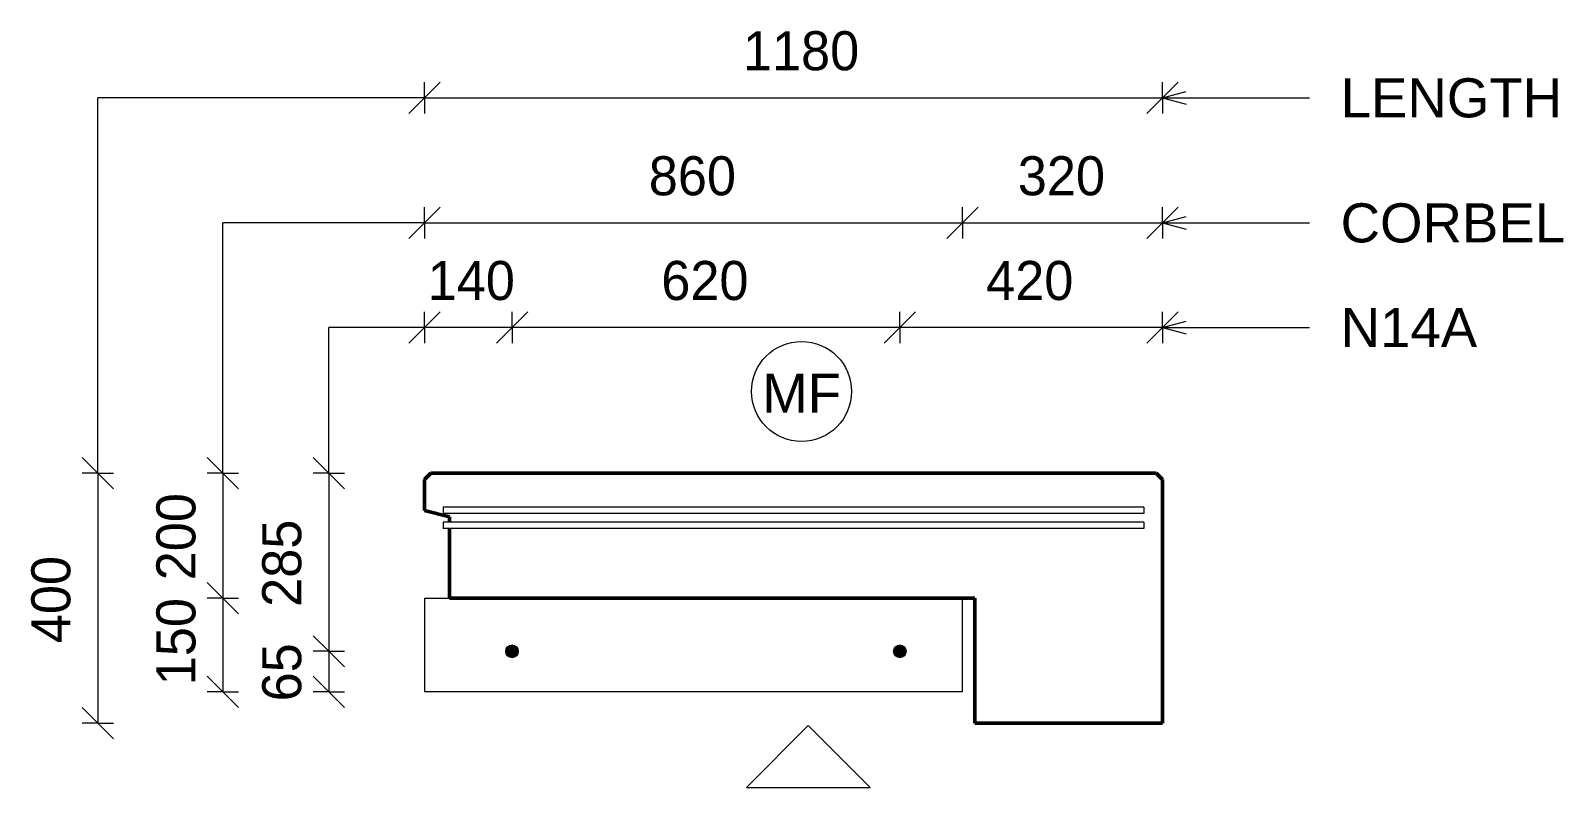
# Model space of a CAD drawing. Header units: millimetres. Extents: x -13820 to 6054, y -1835 to 21775.
# Drawn here: x -5567 to -3117, y 19962 to 21172 of the extents above; entities that cross this region are included whole.
import ezdxf

# ---------------------------------------------------------------- set-up
doc = ezdxf.new("R2010")
doc.units = ezdxf.units.MM
for name, color, linetype, lineweight in [('A-ANNO-DIMS', 211, 'Continuous', 9), ('A-ANNO-DIMS-25', 211, 'Continuous', 9), ('A-DETL-MBND', 5, 'Continuous', 18), ('A-WALL', 113, 'Continuous', 25), ('G-ANNO-TEXT', 231, 'Continuous', 9), ('S-BEAM', 12, 'Continuous', 18), ('S-RBAR', 171, 'Continuous', 18)]:
    doc.layers.add(name, color=color, linetype=linetype, lineweight=lineweight)
doc.styles.add('Arial', font='arial.ttf', dxfattribs={"height": 62.5})
doc.styles.add('Nirmala UI Semilight', font='NirmalaS.ttf', dxfattribs={"height": 62.5})
doc.dimstyles.new('Arrow_Filled_-_2_5_NI_UI', dxfattribs={"dimscale": 304.8, "dimtxt": 65.460247, "dimasz": 0.164042, "dimexe": 0.082021, "dimexo": 0.0625, "dimgap": 0.082021, "dimtad": 1, "dimdec": 4, "dimzin": 0, "dimdsep": 46, "dimtxsty": 'Nirmala UI Semilight', "dimblk1": 'OBLIQUE', "dimblk2": 'OBLIQUE', "dimsah": 1, "dimcen": 0.09, "dimazin": 0, "dimtfac": 1, "dimtdec": 4, "dimtix": 1, "dimtmove": 0, "dimatfit": 3, "dimfxl": 0.082021, "dimfxlon": 1, "dimtvp": 1, "dimtolj": 1, "dimtzin": 0, "dimarcsym": 2})

# ---------------------------------------------------------------- blocks, each defined once
blk = doc.blocks.new('DIMBLOCK59-Elevation Top Copy 1')
at = {"layer": 'A-ANNO-DIMS-25'}
for p, q in [((-4937.6, 20864.9), (-4912.6, 20889.9)), ((-4937.6, 20864.9), (-4937.6, 20889.9)), ((-4077.6, 20864.9), (-4052.6, 20889.9)), ((-4077.6, 20864.9), (-4077.6, 20889.9)), ((-4937.6, 20864.9), (-4962.6, 20839.9)), ((-4937.6, 20864.9), (-4077.6, 20864.9)), ((-4937.6, 20864.9), (-4937.6, 20839.9)), ((-4077.6, 20864.9), (-4102.6, 20839.9)), ((-4077.6, 20864.9), (-4077.6, 20839.9))]:
    blk.add_line(p, q, dxfattribs=at)
at = {"layer": 'A-ANNO-DIMS-25', "color": 0, "insert": (-4579, 20971.5), "char_height": 62.5, "width": 171.387, "attachment_point": 1, "line_spacing_factor": 1.142579, "style": 'Nirmala UI Semilight'}
blk.add_mtext('860', dxfattribs=at)
blk = doc.blocks.new('_Oblique')
at = {"color": 0, "linetype": 'ByBlock', "lineweight": -2}
blk.add_line((-0.5, -0.5), (0.5, 0.5), dxfattribs=at)
blk = doc.blocks.new('DIMBLOCK60-Elevation Top Copy 1')
at = {"layer": 'A-ANNO-DIMS-25'}
for p, q in [((-4077.6, 20864.9), (-4052.6, 20889.9)), ((-4077.6, 20864.9), (-4077.6, 20889.9)), ((-3757.6, 20864.9), (-3732.6, 20889.9)), ((-3757.6, 20864.9), (-3757.6, 20889.9)), ((-4077.6, 20864.9), (-4102.6, 20839.9)), ((-4077.6, 20864.9), (-3757.6, 20864.9)), ((-4077.6, 20864.9), (-4077.6, 20839.9)), ((-3757.6, 20864.9), (-3782.6, 20839.9)), ((-3757.6, 20864.9), (-3757.6, 20839.9))]:
    blk.add_line(p, q, dxfattribs=at)
at = {"layer": 'A-ANNO-DIMS-25', "color": 0, "insert": (-3989, 20971.5), "char_height": 62.5, "width": 171.387, "attachment_point": 1, "line_spacing_factor": 1.142579, "style": 'Nirmala UI Semilight'}
blk.add_mtext('320', dxfattribs=at)
blk = doc.blocks.new('DIMBLOCK61-Elevation Top Copy 1')
at = {"layer": 'A-ANNO-DIMS-25'}
for p, q in [((-5259.8, 20464.6), (-5284.8, 20489.6)), ((-5259.8, 20464.6), (-5284.8, 20464.6)), ((-5259.8, 20464.6), (-5259.8, 20264.6)), ((-5259.8, 20464.6), (-5234.8, 20439.6)), ((-5259.8, 20464.6), (-5234.8, 20464.6)), ((-5259.8, 20264.6), (-5284.8, 20289.6)), ((-5259.8, 20264.6), (-5284.8, 20264.6)), ((-5259.8, 20264.6), (-5234.8, 20239.6)), ((-5259.8, 20264.6), (-5234.8, 20264.6))]:
    blk.add_line(p, q, dxfattribs=at)
at = {"layer": 'A-ANNO-DIMS-25', "color": 0, "insert": (-5366.3, 20293.2), "char_height": 62.5, "width": 171.387, "attachment_point": 1, "rotation": 90, "line_spacing_factor": 1.142579, "style": 'Nirmala UI Semilight'}
blk.add_mtext('200', dxfattribs=at)
blk = doc.blocks.new('DIMBLOCK62-Elevation Top Copy 1')
at = {"layer": 'A-ANNO-DIMS-25'}
for p, q in [((-5259.8, 20264.6), (-5284.8, 20289.6)), ((-5259.8, 20264.6), (-5284.8, 20264.6)), ((-5259.8, 20264.6), (-5259.8, 20114.6)), ((-5259.8, 20264.6), (-5234.8, 20239.6)), ((-5259.8, 20264.6), (-5234.8, 20264.6)), ((-5259.8, 20114.6), (-5284.8, 20139.6)), ((-5259.8, 20114.6), (-5284.8, 20114.6)), ((-5259.8, 20114.6), (-5234.8, 20089.6)), ((-5259.8, 20114.6), (-5234.8, 20114.6))]:
    blk.add_line(p, q, dxfattribs=at)
at = {"layer": 'A-ANNO-DIMS-25', "color": 0, "insert": (-5366.3, 20125.3), "char_height": 62.5, "width": 154.248, "attachment_point": 1, "rotation": 90, "line_spacing_factor": 1.142579, "style": 'Nirmala UI Semilight'}
blk.add_mtext('150', dxfattribs=at)
blk = doc.blocks.new('DIMBLOCK63-Elevation Top Copy 1')
at = {"layer": 'A-ANNO-DIMS-25'}
for p, q in [((-4937.6, 21064.9), (-4912.6, 21089.9)), ((-4937.6, 21064.9), (-4937.6, 21089.9)), ((-3757.6, 21064.9), (-3732.6, 21089.9)), ((-3757.6, 21064.9), (-3757.6, 21089.9)), ((-4937.6, 21064.9), (-4962.6, 21039.9)), ((-4937.6, 21064.9), (-3757.6, 21064.9)), ((-4937.6, 21064.9), (-4937.6, 21039.9)), ((-3757.6, 21064.9), (-3782.6, 21039.9)), ((-3757.6, 21064.9), (-3757.6, 21039.9))]:
    blk.add_line(p, q, dxfattribs=at)
at = {"layer": 'A-ANNO-DIMS-25', "color": 0, "insert": (-4428.5, 21171.5), "char_height": 62.5, "width": 194.238, "attachment_point": 1, "line_spacing_factor": 1.142579, "style": 'Nirmala UI Semilight'}
blk.add_mtext('1180', dxfattribs=at)
blk = doc.blocks.new('DIMBLOCK64-Elevation Top Copy 1')
at = {"layer": 'A-ANNO-DIMS-25'}
for p, q in [((-5459.8, 20464.6), (-5484.8, 20489.6)), ((-5459.8, 20464.6), (-5484.8, 20464.6)), ((-5459.8, 20464.6), (-5459.8, 20064.6)), ((-5459.8, 20464.6), (-5434.8, 20439.6)), ((-5459.8, 20464.6), (-5434.8, 20464.6)), ((-5459.8, 20064.6), (-5484.8, 20089.6)), ((-5459.8, 20064.6), (-5484.8, 20064.6)), ((-5459.8, 20064.6), (-5434.8, 20039.6)), ((-5459.8, 20064.6), (-5434.8, 20064.6))]:
    blk.add_line(p, q, dxfattribs=at)
at = {"layer": 'A-ANNO-DIMS-25', "color": 0, "insert": (-5566.3, 20192.6), "char_height": 62.5, "width": 172.815, "attachment_point": 1, "rotation": 90, "line_spacing_factor": 1.142579, "style": 'Nirmala UI Semilight'}
blk.add_mtext('400', dxfattribs=at)
blk = doc.blocks.new('DIMBLOCK65-Elevation Top Copy 1')
at = {"layer": 'A-ANNO-DIMS-25'}
for p, q in [((-4177.6, 20697.4), (-4152.6, 20722.4)), ((-4177.6, 20697.4), (-4177.6, 20722.4)), ((-3757.6, 20697.4), (-3732.6, 20722.4)), ((-3757.6, 20697.4), (-3757.6, 20722.4)), ((-4177.6, 20697.4), (-4202.6, 20672.4)), ((-3757.6, 20697.4), (-4177.6, 20697.4)), ((-4177.6, 20697.4), (-4177.6, 20672.4)), ((-3757.6, 20697.4), (-3782.6, 20672.4)), ((-3757.6, 20697.4), (-3757.6, 20672.4))]:
    blk.add_line(p, q, dxfattribs=at)
at = {"layer": 'A-ANNO-DIMS-25', "color": 0, "insert": (-4039.6, 20804), "char_height": 62.5, "width": 172.815, "attachment_point": 1, "line_spacing_factor": 1.142579, "style": 'Nirmala UI Semilight'}
blk.add_mtext('420', dxfattribs=at)
blk = doc.blocks.new('DIMBLOCK66-Elevation Top Copy 1')
at = {"layer": 'A-ANNO-DIMS-25'}
for p, q in [((-4797.6, 20697.4), (-4772.6, 20722.4)), ((-4797.6, 20697.4), (-4797.6, 20722.4)), ((-4177.6, 20697.4), (-4152.6, 20722.4)), ((-4177.6, 20697.4), (-4177.6, 20722.4)), ((-4797.6, 20697.4), (-4822.6, 20672.4)), ((-4177.6, 20697.4), (-4797.6, 20697.4)), ((-4797.6, 20697.4), (-4797.6, 20672.4)), ((-4177.6, 20697.4), (-4202.6, 20672.4)), ((-4177.6, 20697.4), (-4177.6, 20672.4))]:
    blk.add_line(p, q, dxfattribs=at)
at = {"layer": 'A-ANNO-DIMS-25', "color": 0, "insert": (-4559, 20804), "char_height": 62.5, "width": 171.387, "attachment_point": 1, "line_spacing_factor": 1.142579, "style": 'Nirmala UI Semilight'}
blk.add_mtext('620', dxfattribs=at)
blk = doc.blocks.new('DIMBLOCK67-Elevation Top Copy 1')
at = {"layer": 'A-ANNO-DIMS-25'}
for p, q in [((-4937.6, 20697.4), (-4912.6, 20722.4)), ((-4937.6, 20697.4), (-4937.6, 20722.4)), ((-4797.6, 20697.4), (-4772.6, 20722.4)), ((-4797.6, 20697.4), (-4797.6, 20722.4)), ((-4937.6, 20697.4), (-4962.6, 20672.4)), ((-4797.6, 20697.4), (-4937.6, 20697.4)), ((-4937.6, 20697.4), (-4937.6, 20672.4)), ((-4797.6, 20697.4), (-4822.6, 20672.4)), ((-4797.6, 20697.4), (-4797.6, 20672.4))]:
    blk.add_line(p, q, dxfattribs=at)
at = {"layer": 'A-ANNO-DIMS-25', "color": 0, "insert": (-4932.5, 20804), "char_height": 62.5, "width": 155.676, "attachment_point": 1, "line_spacing_factor": 1.142579, "style": 'Nirmala UI Semilight'}
blk.add_mtext('140', dxfattribs=at)
blk = doc.blocks.new('DIMBLOCK68-Elevation Top Copy 1')
at = {"layer": 'A-ANNO-DIMS-25'}
for p, q in [((-5090.5, 20464.6), (-5115.5, 20489.6)), ((-5090.5, 20464.6), (-5115.5, 20464.6)), ((-5090.5, 20464.6), (-5090.5, 20179.6)), ((-5090.5, 20464.6), (-5065.5, 20439.6)), ((-5090.5, 20464.6), (-5065.5, 20464.6)), ((-5090.5, 20179.6), (-5115.5, 20204.6)), ((-5090.5, 20179.6), (-5115.5, 20179.6)), ((-5090.5, 20179.6), (-5065.5, 20154.6)), ((-5090.5, 20179.6), (-5065.5, 20179.6))]:
    blk.add_line(p, q, dxfattribs=at)
at = {"layer": 'A-ANNO-DIMS-25', "color": 0, "insert": (-5197.1, 20250.7), "char_height": 62.5, "width": 171.387, "attachment_point": 1, "rotation": 90, "line_spacing_factor": 1.142579, "style": 'Nirmala UI Semilight'}
blk.add_mtext('285', dxfattribs=at)
blk = doc.blocks.new('DIMBLOCK69-Elevation Top Copy 1')
at = {"layer": 'A-ANNO-DIMS-25'}
for p, q in [((-5090.5, 20179.6), (-5115.5, 20204.6)), ((-5090.5, 20179.6), (-5115.5, 20179.6)), ((-5090.5, 20179.6), (-5090.5, 20114.6)), ((-5090.5, 20179.6), (-5065.5, 20154.6)), ((-5090.5, 20179.6), (-5065.5, 20179.6)), ((-5090.5, 20114.6), (-5115.5, 20139.6)), ((-5090.5, 20114.6), (-5115.5, 20114.6)), ((-5090.5, 20114.6), (-5065.5, 20089.6)), ((-5090.5, 20114.6), (-5065.5, 20114.6))]:
    blk.add_line(p, q, dxfattribs=at)
at = {"layer": 'A-ANNO-DIMS-25', "color": 0, "insert": (-5197.1, 20099.5), "char_height": 62.5, "width": 114.258, "attachment_point": 1, "rotation": 90, "line_spacing_factor": 1.142579, "style": 'Nirmala UI Semilight'}
blk.add_mtext('65', dxfattribs=at)

msp = doc.modelspace()

# ---------------------------------------------------------------- hatches: boundary and pattern name
at = {"layer": 'S-RBAR'}
h = msp.add_hatch(color=256, dxfattribs=at)
edge = h.paths.add_edge_path()
edge.add_arc((-4797.59147, 20179.5695), 10, 0, 360)
for points in [[(-4797.59147, 20169.5695), (-4790.5204, 20172.49843), (-4787.59147, 20179.5695), (-4790.5204, 20186.64057), (-4797.59147, 20189.5695), (-4804.66254, 20186.64057), (-4807.59147, 20179.5695), (-4804.66254, 20172.49843)], [(-4177.59147, 20169.5695), (-4170.5204, 20172.49843), (-4167.59147, 20179.5695), (-4170.5204, 20186.64057), (-4177.59147, 20189.5695), (-4184.66254, 20186.64057), (-4187.59147, 20179.5695), (-4184.66254, 20172.49843)]]:
    msp.add_hatch(color=256, dxfattribs=at).paths.add_polyline_path(points)
h = msp.add_hatch(color=256, dxfattribs=at)
edge = h.paths.add_edge_path()
edge.add_arc((-4177.59147, 20179.5695), 10, 0, 360)

# ---------------------------------------------------------------- linework, layer by layer
at = {"layer": 'A-DETL-MBND'}
for p, q in [((-5459.80272, 20464.5695), (-5459.80272, 21064.92501)), ((-4937.59147, 21064.92501), (-5459.80272, 21064.92501)), ((-5259.80272, 20464.5695), (-5259.80272, 20864.92501)), ((-4937.59147, 20864.92501), (-5259.80272, 20864.92501)), ((-5090.52879, 20464.5695), (-5090.52879, 20697.42694)), ((-4937.59147, 20697.42694), (-5090.52879, 20697.42694)), ((-4323.99415, 20060.96203), (-4422.9891, 19961.96708)), ((-4224.9992, 19961.96708), (-4323.99415, 20060.96203)), ((-4422.9891, 19961.96708), (-4224.9992, 19961.96708))]:
    msp.add_line(p, q, dxfattribs=at)
msp.add_circle((-4334.79554, 20595.24479), 80, dxfattribs=at)
at = {"layer": 'A-WALL', "lineweight": 50}
for p, q in [((-4927.58889, 20464.5695), (-4937.59147, 20454.56692)), ((-3767.55445, 20464.5695), (-4927.58889, 20464.5695)), ((-3757.59147, 20454.60652), (-3767.55445, 20464.5695)), ((-4937.59147, 20454.56692), (-4937.59147, 20404.5695)), ((-3757.59147, 20064.5695), (-3757.59147, 20454.60652)), ((-4937.59147, 20404.5695), (-4897.59147, 20394.5695)), ((-4897.59147, 20394.5695), (-4897.59147, 20386.11848)), ((-4897.59147, 20376.11848), (-4897.59147, 20264.5695)), ((-4897.59147, 20264.5695), (-4057.59147, 20264.5695)), ((-4057.59147, 20264.5695), (-4057.59147, 20064.5695)), ((-4057.59147, 20064.5695), (-3757.59147, 20064.5695))]:
    msp.add_line(p, q, dxfattribs=at)
at = {"layer": 'G-ANNO-TEXT', "color": 10}
for p, q in [((-3757.53325, 21064.89525), (-3720.03325, 21074.94334)), ((-3757.53325, 21064.89525), (-3720.03325, 21054.84715)), ((-3757.53325, 21064.89525), (-3522.87419, 21064.89525)), ((-3757.53325, 20864.89525), (-3720.03325, 20874.94334)), ((-3757.53325, 20864.89525), (-3720.03325, 20854.84715)), ((-3757.53325, 20864.89525), (-3522.87419, 20864.89525)), ((-3757.53325, 20697.39717), (-3720.03325, 20707.44526)), ((-3757.53325, 20697.39717), (-3720.03325, 20687.34907)), ((-3757.53325, 20697.39717), (-3522.87419, 20697.39717))]:
    msp.add_line(p, q, dxfattribs=at)
at = {"layer": 'S-BEAM'}
for p, q in [((-4937.59147, 20264.5695), (-4897.59147, 20264.5695)), ((-4937.59147, 20264.5695), (-4937.59147, 20114.5695)), ((-4077.59147, 20114.5695), (-4077.59147, 20264.5695)), ((-4077.59147, 20114.5695), (-4937.59147, 20114.5695))]:
    msp.add_line(p, q, dxfattribs=at)
at = {"layer": 'S-RBAR'}
for p, q in [((-3787.59147, 20410.16003), (-4907.59147, 20410.16003)), ((-4907.59147, 20410.16003), (-4907.59147, 20400.16003)), ((-3787.59147, 20400.16003), (-4907.59147, 20400.16003)), ((-3787.59147, 20410.16003), (-3787.59147, 20400.16003)), ((-3787.59147, 20386.11848), (-4907.59147, 20386.11848)), ((-4907.59147, 20386.11848), (-4907.59147, 20376.11848)), ((-3787.59147, 20376.11848), (-4907.59147, 20376.11848)), ((-3787.59147, 20386.11848), (-3787.59147, 20376.11848)), ((-4804.66254, 20186.64057), (-4807.59147, 20179.5695)), ((-4807.59147, 20179.5695), (-4804.66254, 20172.49843)), ((-4797.59147, 20189.5695), (-4804.66254, 20186.64057)), ((-4804.66254, 20172.49843), (-4797.59147, 20169.5695)), ((-4790.5204, 20186.64057), (-4797.59147, 20189.5695)), ((-4797.59147, 20169.5695), (-4790.5204, 20172.49843)), ((-4787.59147, 20179.5695), (-4790.5204, 20186.64057)), ((-4790.5204, 20172.49843), (-4787.59147, 20179.5695)), ((-4184.66254, 20186.64057), (-4187.59147, 20179.5695)), ((-4187.59147, 20179.5695), (-4184.66254, 20172.49843)), ((-4177.59147, 20189.5695), (-4184.66254, 20186.64057)), ((-4184.66254, 20172.49843), (-4177.59147, 20169.5695)), ((-4170.5204, 20186.64057), (-4177.59147, 20189.5695)), ((-4177.59147, 20169.5695), (-4170.5204, 20172.49843)), ((-4167.59147, 20179.5695), (-4170.5204, 20186.64057)), ((-4170.5204, 20172.49843), (-4167.59147, 20179.5695))]:
    msp.add_line(p, q, dxfattribs=at)
for centre in [(-4797.59147, 20179.5695), (-4177.59147, 20179.5695)]:
    msp.add_circle(centre, 10, dxfattribs=at)

# ---------------------------------------------------------------- texts
at = {"layer": 'G-ANNO-TEXT', "color": 7, "char_height": 62.5, "attachment_point": 1, "style": 'Arial'}
for s, insert, width in [('LENGTH', (-3472.87419, 21096.14525), 428.9028125), ('CORBEL', (-3472.87419, 20896.14525), 432.91125), ('N14A', (-3472.87419, 20728.64717), 262.5526562), ('MF', (-4397.70059, 20623.58304), 150.3164062)]:
    msp.add_mtext(s, dxfattribs=dict(at, insert=insert, width=width))

# ---------------------------------------------------------------- dimensions: what is measured, and where the dimension line sits
at = {"layer": 'A-ANNO-DIMS'}
for base, p1, p2, override, picture, middle in [((-3757.59147, 21064.92501), (-4937.59147, 21039.92501), (-3757.59147, 21039.92501), {"dimpost": '<>', "dimfxl": 1180}, 'DIMBLOCK63-Elevation Top Copy 1', (-4347.59147, 21122.39538)), ((-4077.59147, 20864.92501), (-4937.59147, 20839.92501), (-4077.59147, 20839.92501), {"dimpost": '<>', "dimfxl": 860}, 'DIMBLOCK59-Elevation Top Copy 1', (-4507.59147, 20922.24283)), ((-3757.59147, 20864.92501), (-4077.59147, 20839.92501), (-3757.59147, 20839.92501), {"dimpost": '<>', "dimfxl": 320}, 'DIMBLOCK60-Elevation Top Copy 1', (-3917.59147, 20922.24283)), ((-4937.59147, 20697.42694), (-4797.59147, 20672.42694), (-4937.59147, 20672.42694), {"dimpost": '<>', "dimfxl": 140}, 'DIMBLOCK67-Elevation Top Copy 1', (-4867.59147, 20754.8973)), ((-4797.59147, 20697.42694), (-4177.59147, 20672.42694), (-4797.59147, 20672.42694), {"dimpost": '<>', "dimfxl": 620}, 'DIMBLOCK66-Elevation Top Copy 1', (-4487.59147, 20754.74476)), ((-4177.59147, 20697.42694), (-3757.59147, 20672.42694), (-4177.59147, 20672.42694), {"dimpost": '<>', "dimfxl": 420}, 'DIMBLOCK65-Elevation Top Copy 1', (-3967.59147, 20754.72296))]:
    dim = msp.add_linear_dim(base=base, p1=p1, p2=p2, dimstyle='Arrow_Filled_-_2_5_NI_UI', override=override, dxfattribs=at)
    dim.commit()
    dim.dimension.update_dxf_attribs({"geometry": picture, "text_midpoint": middle})
for base, p1, p2, override, picture, middle in [((-5459.80272, 20064.5695), (-5434.80272, 20464.5695), (-5434.80272, 20064.5695), {"dimpost": '<>', "dimfxl": 400}, 'DIMBLOCK64-Elevation Top Copy 1', (-5517.09874, 20264.5695)), ((-5259.80272, 20264.5695), (-5234.80272, 20464.5695), (-5234.80272, 20264.5695), {"dimpost": '<>', "dimfxl": 200}, 'DIMBLOCK61-Elevation Top Copy 1', (-5317.09874, 20364.5695)), ((-5090.52879, 20179.5695), (-5065.52879, 20464.5695), (-5065.52879, 20179.5695), {"dimpost": '<>', "dimfxl": 285}, 'DIMBLOCK68-Elevation Top Copy 1', (-5147.82482, 20322.0695)), ((-5259.80272, 20114.5695), (-5234.80272, 20264.5695), (-5234.80272, 20114.5695), {"dimpost": '<>', "dimfxl": 150}, 'DIMBLOCK62-Elevation Top Copy 1', (-5317.27308, 20189.5695)), ((-5090.52879, 20114.5695), (-5065.52879, 20179.5695), (-5065.52879, 20114.5695), {"dimpost": '<>', "dimfxl": 65}, 'DIMBLOCK69-Elevation Top Copy 1', (-5147.84661, 20147.0695))]:
    dim = msp.add_linear_dim(base=base, p1=p1, p2=p2, angle=90, dimstyle='Arrow_Filled_-_2_5_NI_UI', override=override, dxfattribs=at)
    dim.commit()
    dim.dimension.update_dxf_attribs({"geometry": picture, "text_midpoint": middle})

doc.saveas('drawing.dxf')
